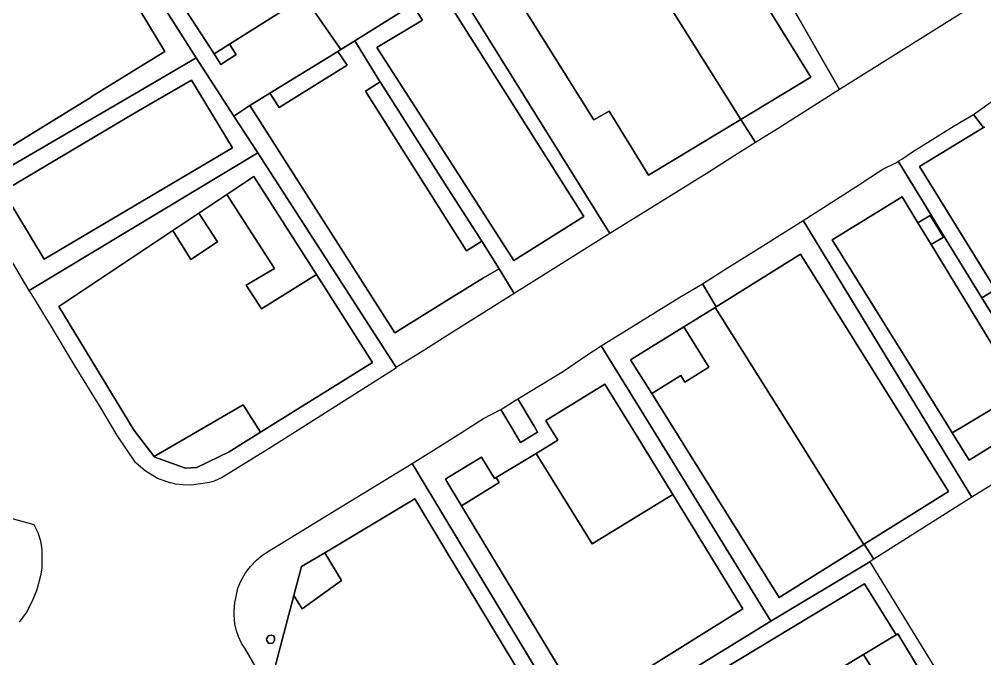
# Model space of a CAD drawing. Header units: millimetres. Extents: x 1888 to 2040, y 1705 to 1894.
# Drawn here: x 1930.9421 to 1931.1119, y 1832.4364 to 1832.5489 of the extents above; entities that cross this region are included whole.
import ezdxf

# ---------------------------------------------------------------- set-up
doc = ezdxf.new("R2010")
doc.units = ezdxf.units.MM

msp = doc.modelspace()

# ---------------------------------------------------------------- linework, layer by layer
for p, q in [((1931.05768, 1832.57703), (1931.08136, 1832.53872)), ((1931.08136, 1832.53872), (1931.05768, 1832.57703)), ((1930.95012, 1832.57241), (1930.96773, 1832.54321)), ((1930.96773, 1832.54321), (1930.95012, 1832.57241)), ((1930.95808, 1832.57109), (1930.9764, 1832.54281)), ((1930.9764, 1832.54281), (1930.95808, 1832.57109)), ((1931.04519, 1832.56931), (1931.06907, 1832.53126)), ((1931.06907, 1832.53126), (1931.04519, 1832.56931)), ((1931.04519, 1832.56931), (1931.06907, 1832.53126)), ((1931.06907, 1832.53126), (1931.04519, 1832.56931)), ((1931.06814, 1832.56853), (1931.08641, 1832.53654)), ((1931.08641, 1832.53654), (1931.06814, 1832.56853)), ((1931.06814, 1832.56853), (1931.08641, 1832.53654)), ((1931.08641, 1832.53654), (1931.06814, 1832.56853)), ((1930.96221, 1832.55951), (1930.97326, 1832.54211)), ((1930.97326, 1832.54211), (1930.96221, 1832.55951)), ((1930.96221, 1832.55951), (1930.97326, 1832.54211)), ((1930.97326, 1832.54211), (1930.96221, 1832.55951)), ((1931.04321, 1832.53119), (1931.02671, 1832.55756)), ((1931.02671, 1832.55756), (1931.04321, 1832.53119)), ((1930.99867, 1832.54355), (1930.99236, 1832.55274)), ((1930.99236, 1832.55274), (1930.99867, 1832.54355)), ((1930.99867, 1832.54355), (1930.99236, 1832.55274)), ((1930.99236, 1832.55274), (1930.99867, 1832.54355)), ((1931.01998, 1832.55299), (1931.04601, 1832.5112)), ((1931.04601, 1832.5112), (1931.01998, 1832.55299)), ((1931.01998, 1832.55299), (1931.04601, 1832.5112)), ((1931.04601, 1832.5112), (1931.01998, 1832.55299)), ((1931.0113, 1832.55141), (1931.00115, 1832.54507)), ((1931.00115, 1832.54507), (1931.0113, 1832.55141)), ((1931.0113, 1832.55141), (1931.00115, 1832.54507)), ((1931.00115, 1832.54507), (1931.0113, 1832.55141)), ((1931.01306, 1832.54876), (1931.0113, 1832.55141)), ((1931.0113, 1832.55141), (1931.01306, 1832.54876)), ((1931.0178, 1832.55156), (1931.04144, 1832.51419)), ((1931.04144, 1832.51419), (1931.0178, 1832.55156)), ((1931.11187, 1832.55256), (1931.08641, 1832.53654)), ((1931.11187, 1832.55256), (1931.08641, 1832.53654)), ((1930.97911, 1832.54452), (1930.9889, 1832.55069)), ((1930.9889, 1832.55069), (1930.97911, 1832.54452)), ((1931.00505, 1832.54391), (1931.01306, 1832.54876)), ((1931.01306, 1832.54876), (1931.00505, 1832.54391)), ((1930.9764, 1832.54281), (1930.97911, 1832.54452)), ((1930.97911, 1832.54452), (1930.9764, 1832.54281)), ((1930.97911, 1832.54452), (1930.98031, 1832.54267)), ((1930.98031, 1832.54267), (1930.97911, 1832.54452)), ((1931.00115, 1832.54507), (1930.99867, 1832.54355)), ((1930.99867, 1832.54355), (1931.00115, 1832.54507)), ((1931.00115, 1832.54507), (1930.99867, 1832.54355)), ((1930.99867, 1832.54355), (1931.00115, 1832.54507)), ((1931.00115, 1832.54507), (1931.00558, 1832.53793)), ((1931.00558, 1832.53793), (1931.00115, 1832.54507)), ((1931.00115, 1832.54507), (1931.00558, 1832.53793)), ((1931.00558, 1832.53793), (1931.00115, 1832.54507)), ((1930.96773, 1832.54321), (1930.9548, 1832.53522)), ((1930.9548, 1832.53522), (1930.96773, 1832.54321)), ((1930.9776, 1832.54096), (1930.9764, 1832.54281)), ((1930.9764, 1832.54281), (1930.9776, 1832.54096)), ((1930.98031, 1832.54267), (1930.9776, 1832.54096)), ((1930.9776, 1832.54096), (1930.98031, 1832.54267)), ((1930.99819, 1832.54325), (1930.98623, 1832.53592)), ((1930.98623, 1832.53592), (1930.99819, 1832.54325)), ((1930.99819, 1832.54325), (1930.98623, 1832.53592)), ((1930.98623, 1832.53592), (1930.99819, 1832.54325)), ((1930.99867, 1832.54355), (1930.99819, 1832.54325)), ((1930.99819, 1832.54325), (1930.99867, 1832.54355)), ((1930.99867, 1832.54355), (1930.99819, 1832.54325)), ((1930.99819, 1832.54325), (1930.99867, 1832.54355)), ((1930.99983, 1832.54081), (1930.99819, 1832.54325)), ((1930.99819, 1832.54325), (1930.99983, 1832.54081)), ((1931.01735, 1832.52479), (1931.00505, 1832.54391)), ((1931.00505, 1832.54391), (1931.01735, 1832.52479)), ((1930.97326, 1832.54211), (1930.96244, 1832.5358)), ((1930.96244, 1832.5358), (1930.97326, 1832.54211)), ((1930.97326, 1832.54211), (1930.96244, 1832.5358)), ((1930.96244, 1832.5358), (1930.97326, 1832.54211)), ((1930.97326, 1832.54211), (1930.97987, 1832.53187)), ((1930.97987, 1832.53187), (1930.97326, 1832.54211)), ((1930.97326, 1832.54211), (1930.97987, 1832.53187)), ((1930.97987, 1832.53187), (1930.97326, 1832.54211)), ((1930.98783, 1832.53337), (1930.99983, 1832.54081)), ((1930.99983, 1832.54081), (1930.98783, 1832.53337)), ((1930.9638, 1832.53322), (1930.97244, 1832.5382)), ((1930.97244, 1832.5382), (1930.9638, 1832.53322)), ((1930.97244, 1832.5382), (1930.97965, 1832.52625)), ((1930.97965, 1832.52625), (1930.97244, 1832.5382)), ((1931.00559, 1832.5379), (1931.00305, 1832.53625)), ((1931.00305, 1832.53625), (1931.00559, 1832.5379)), ((1931.00558, 1832.53793), (1931.00559, 1832.5379)), ((1931.00559, 1832.5379), (1931.00558, 1832.53793)), ((1931.00558, 1832.53793), (1931.00559, 1832.5379)), ((1931.00559, 1832.5379), (1931.00558, 1832.53793)), ((1931.00559, 1832.5379), (1931.01735, 1832.51944)), ((1931.01735, 1832.51944), (1931.00559, 1832.5379)), ((1931.00559, 1832.5379), (1931.01735, 1832.51944)), ((1931.01735, 1832.51944), (1931.00559, 1832.5379)), ((1931.08136, 1832.53872), (1931.06907, 1832.53126)), ((1931.06907, 1832.53126), (1931.08136, 1832.53872)), ((1930.96233, 1832.53571), (1930.93338, 1832.51884)), ((1930.93338, 1832.51884), (1930.96233, 1832.53571)), ((1930.96233, 1832.53571), (1930.93338, 1832.51884)), ((1930.93338, 1832.51884), (1930.96233, 1832.53571)), ((1930.96244, 1832.5358), (1930.96233, 1832.53571)), ((1930.96233, 1832.53571), (1930.96244, 1832.5358)), ((1930.96244, 1832.5358), (1930.96233, 1832.53571)), ((1930.96233, 1832.53571), (1930.96244, 1832.5358)), ((1930.98623, 1832.53592), (1930.98267, 1832.53373)), ((1930.98267, 1832.53373), (1930.98623, 1832.53592)), ((1930.98623, 1832.53592), (1930.98267, 1832.53373)), ((1930.98267, 1832.53373), (1930.98623, 1832.53592)), ((1930.98623, 1832.53592), (1930.98783, 1832.53337)), ((1930.98783, 1832.53337), (1930.98623, 1832.53592)), ((1931.00305, 1832.53625), (1931.01735, 1832.51362)), ((1931.01735, 1832.51362), (1931.00305, 1832.53625)), ((1931.08641, 1832.53654), (1931.07559, 1832.52966)), ((1931.08641, 1832.53654), (1931.07559, 1832.52966)), ((1930.95476, 1832.5352), (1930.93665, 1832.52403)), ((1930.93665, 1832.52403), (1930.95476, 1832.5352)), ((1930.9548, 1832.53522), (1930.95476, 1832.5352)), ((1930.95476, 1832.5352), (1930.9548, 1832.53522)), ((1931.10996, 1832.53216), (1931.11345, 1832.53466)), ((1931.10996, 1832.53216), (1931.11345, 1832.53466)), ((1930.96111, 1832.5316), (1930.9638, 1832.53322)), ((1930.9638, 1832.53322), (1930.96111, 1832.5316)), ((1930.98267, 1832.53373), (1930.97987, 1832.53187)), ((1930.97987, 1832.53187), (1930.98267, 1832.53373)), ((1930.98267, 1832.53373), (1930.97987, 1832.53187)), ((1930.97987, 1832.53187), (1930.98267, 1832.53373)), ((1931.00821, 1832.49375), (1930.98267, 1832.53373)), ((1930.98267, 1832.53373), (1931.00821, 1832.49375)), ((1931.0459, 1832.53275), (1931.04321, 1832.53119)), ((1931.04321, 1832.53119), (1931.0459, 1832.53275)), ((1931.05283, 1832.52144), (1931.0459, 1832.53275)), ((1931.0459, 1832.53275), (1931.05283, 1832.52144)), ((1930.93929, 1832.51863), (1930.96111, 1832.5316)), ((1930.96111, 1832.5316), (1930.93929, 1832.51863)), ((1930.97987, 1832.53187), (1930.98407, 1832.52537)), ((1930.98407, 1832.52537), (1930.97987, 1832.53187)), ((1930.97987, 1832.53187), (1930.98407, 1832.52537)), ((1930.98407, 1832.52537), (1930.97987, 1832.53187)), ((1931.06907, 1832.53126), (1931.05283, 1832.52144)), ((1931.05283, 1832.52144), (1931.06907, 1832.53126)), ((1931.06907, 1832.53126), (1931.07162, 1832.52719)), ((1931.07162, 1832.52719), (1931.06907, 1832.53126)), ((1931.06907, 1832.53126), (1931.07162, 1832.52719)), ((1931.07162, 1832.52719), (1931.06907, 1832.53126)), ((1931.10657, 1832.53013), (1931.10996, 1832.53216)), ((1931.10657, 1832.53013), (1931.10996, 1832.53216)), ((1931.10996, 1832.53216), (1931.11174, 1832.52986)), ((1931.11174, 1832.52986), (1931.10996, 1832.53216)), ((1931.10996, 1832.53216), (1931.11174, 1832.52986)), ((1931.11174, 1832.52986), (1931.10996, 1832.53216)), ((1931.07559, 1832.52966), (1931.07162, 1832.52719)), ((1931.07559, 1832.52966), (1931.07162, 1832.52719)), ((1931.10049, 1832.52297), (1931.11174, 1832.52986)), ((1931.11174, 1832.52986), (1931.10049, 1832.52297)), ((1931.1028, 1832.52779), (1931.10657, 1832.53013)), ((1931.1028, 1832.52779), (1931.10657, 1832.53013)), ((1931.11174, 1832.52986), (1931.11198, 1832.5299)), ((1931.11198, 1832.5299), (1931.11174, 1832.52986)), ((1931.11174, 1832.52986), (1931.11198, 1832.5299)), ((1931.11198, 1832.5299), (1931.11174, 1832.52986)), ((1931.09921, 1832.52559), (1931.1028, 1832.52779)), ((1931.09921, 1832.52559), (1931.1028, 1832.52779)), ((1930.97965, 1832.52625), (1930.94651, 1832.50667)), ((1930.94651, 1832.50667), (1930.97965, 1832.52625)), ((1931.07162, 1832.52719), (1931.06752, 1832.52463)), ((1931.07162, 1832.52719), (1931.06752, 1832.52463)), ((1931.09733, 1832.5243), (1931.09921, 1832.52559)), ((1931.09733, 1832.5243), (1931.09921, 1832.52559)), ((1930.94388, 1832.50118), (1930.98407, 1832.52537)), ((1930.98407, 1832.52537), (1930.94388, 1832.50118)), ((1930.94388, 1832.50118), (1930.98407, 1832.52537)), ((1930.98407, 1832.52537), (1930.94388, 1832.50118)), ((1930.98407, 1832.52537), (1931.00813, 1832.48812)), ((1931.00813, 1832.48812), (1930.98407, 1832.52537)), ((1930.98407, 1832.52537), (1931.00813, 1832.48812)), ((1931.00813, 1832.48812), (1930.98407, 1832.52537)), ((1931.02914, 1832.50647), (1931.01735, 1832.52479)), ((1931.01735, 1832.52479), (1931.02914, 1832.50647)), ((1931.06752, 1832.52463), (1931.06339, 1832.52201)), ((1931.06752, 1832.52463), (1931.06339, 1832.52201)), ((1931.09639, 1832.52372), (1931.09673, 1832.52393)), ((1931.09639, 1832.52372), (1931.09673, 1832.52393)), ((1931.09673, 1832.52393), (1931.09733, 1832.5243)), ((1931.09673, 1832.52393), (1931.09733, 1832.5243)), ((1931.09673, 1832.52393), (1931.10162, 1832.51592)), ((1931.10162, 1832.51592), (1931.09673, 1832.52393)), ((1931.09673, 1832.52393), (1931.10162, 1832.51592)), ((1931.10162, 1832.51592), (1931.09673, 1832.52393)), ((1931.09086, 1832.52046), (1931.094, 1832.5225)), ((1931.09086, 1832.52046), (1931.094, 1832.5225)), ((1931.094, 1832.5225), (1931.09639, 1832.52372)), ((1931.094, 1832.5225), (1931.09639, 1832.52372)), ((1931.1138, 1832.50133), (1931.10049, 1832.52297)), ((1931.10049, 1832.52297), (1931.1138, 1832.50133)), ((1930.97865, 1832.51808), (1930.9834, 1832.52125)), ((1930.9834, 1832.52125), (1930.97865, 1832.51808)), ((1930.9834, 1832.52125), (1930.9944, 1832.50399)), ((1930.9944, 1832.50399), (1930.9834, 1832.52125)), ((1931.06339, 1832.52201), (1931.04601, 1832.5112)), ((1931.06339, 1832.52201), (1931.04601, 1832.5112)), ((1931.09071, 1832.52033), (1931.09086, 1832.52046)), ((1931.09071, 1832.52033), (1931.09086, 1832.52046)), ((1930.94388, 1832.50118), (1930.93338, 1832.51884)), ((1930.94388, 1832.50118), (1930.93338, 1832.51884)), ((1931.01735, 1832.51944), (1931.02347, 1832.50984)), ((1931.02347, 1832.50984), (1931.01735, 1832.51944)), ((1931.01735, 1832.51944), (1931.02347, 1832.50984)), ((1931.02347, 1832.50984), (1931.01735, 1832.51944)), ((1931.07998, 1832.51347), (1931.09071, 1832.52033)), ((1931.07998, 1832.51347), (1931.09071, 1832.52033)), ((1930.94651, 1832.50667), (1930.93929, 1832.51863)), ((1930.93929, 1832.51863), (1930.94651, 1832.50667)), ((1930.97865, 1832.51808), (1930.9737, 1832.51478)), ((1930.9737, 1832.51478), (1930.97865, 1832.51808)), ((1930.98703, 1832.50504), (1930.97865, 1832.51808)), ((1930.97865, 1832.51808), (1930.98703, 1832.50504)), ((1931.08508, 1832.51012), (1931.0974, 1832.51766)), ((1931.0974, 1832.51766), (1931.08508, 1832.51012)), ((1931.0974, 1832.51766), (1931.10017, 1832.51309)), ((1931.10017, 1832.51309), (1931.0974, 1832.51766)), ((1931.10162, 1832.51592), (1931.10471, 1832.51086)), ((1931.10471, 1832.51086), (1931.10162, 1832.51592)), ((1931.10162, 1832.51592), (1931.10471, 1832.51086)), ((1931.10471, 1832.51086), (1931.10162, 1832.51592)), ((1930.9737, 1832.51478), (1930.96917, 1832.51176)), ((1930.96917, 1832.51176), (1930.9737, 1832.51478)), ((1930.97701, 1832.50974), (1930.9737, 1832.51478)), ((1930.9737, 1832.51478), (1930.97701, 1832.50974)), ((1931.04144, 1832.51419), (1931.02914, 1832.50647)), ((1931.02914, 1832.50647), (1931.04144, 1832.51419)), ((1931.10232, 1832.51438), (1931.10017, 1832.51309)), ((1931.10017, 1832.51309), (1931.10232, 1832.51438)), ((1931.10467, 1832.51055), (1931.10232, 1832.51438)), ((1931.10232, 1832.51438), (1931.10467, 1832.51055)), ((1931.01735, 1832.51362), (1931.02081, 1832.50814)), ((1931.02081, 1832.50814), (1931.01735, 1832.51362)), ((1931.0718, 1832.50836), (1931.07998, 1832.51347)), ((1931.0718, 1832.50836), (1931.07998, 1832.51347)), ((1931.07998, 1832.51347), (1931.10204, 1832.47731)), ((1931.10204, 1832.47731), (1931.07998, 1832.51347)), ((1931.07998, 1832.51347), (1931.10204, 1832.47731)), ((1931.10204, 1832.47731), (1931.07998, 1832.51347)), ((1931.10017, 1832.51309), (1931.1025, 1832.50925)), ((1931.1025, 1832.50925), (1931.10017, 1832.51309)), ((1930.96917, 1832.51176), (1930.94911, 1832.49839)), ((1930.94911, 1832.49839), (1930.96917, 1832.51176)), ((1930.96917, 1832.51176), (1930.97232, 1832.50665)), ((1930.97232, 1832.50665), (1930.96917, 1832.51176)), ((1931.04601, 1832.5112), (1931.0292, 1832.50063)), ((1931.04601, 1832.5112), (1931.0292, 1832.50063)), ((1931.1025, 1832.50925), (1931.10467, 1832.51055)), ((1931.10467, 1832.51055), (1931.1025, 1832.50925)), ((1931.10471, 1832.51086), (1931.11142, 1832.4999)), ((1931.11142, 1832.4999), (1931.10471, 1832.51086)), ((1931.10471, 1832.51086), (1931.11142, 1832.4999)), ((1931.11142, 1832.4999), (1931.10471, 1832.51086)), ((1930.97232, 1832.50665), (1930.97701, 1832.50974)), ((1930.97701, 1832.50974), (1930.97232, 1832.50665)), ((1931.02081, 1832.50814), (1931.02347, 1832.50984)), ((1931.02347, 1832.50984), (1931.02081, 1832.50814)), ((1931.02347, 1832.50984), (1931.02656, 1832.505)), ((1931.02656, 1832.505), (1931.02347, 1832.50984)), ((1931.02347, 1832.50984), (1931.02656, 1832.505)), ((1931.02656, 1832.505), (1931.02347, 1832.50984)), ((1931.10548, 1832.47731), (1931.08508, 1832.51012)), ((1931.08508, 1832.51012), (1931.10548, 1832.47731)), ((1931.1025, 1832.50925), (1931.11823, 1832.48336)), ((1931.11823, 1832.48336), (1931.1025, 1832.50925)), ((1931.06472, 1832.49832), (1931.07955, 1832.50756)), ((1931.07955, 1832.50756), (1931.06472, 1832.49832)), ((1931.06672, 1832.50515), (1931.0718, 1832.50836)), ((1931.06672, 1832.50515), (1931.0718, 1832.50836)), ((1931.07955, 1832.50756), (1931.0984, 1832.47731)), ((1931.0984, 1832.47731), (1931.07955, 1832.50756)), ((1931.0623, 1832.50238), (1931.06672, 1832.50515)), ((1931.0623, 1832.50238), (1931.06672, 1832.50515)), ((1930.98203, 1832.50211), (1930.98703, 1832.50504)), ((1930.98703, 1832.50504), (1930.98203, 1832.50211)), ((1930.9944, 1832.50399), (1930.98476, 1832.49795)), ((1930.98476, 1832.49795), (1930.9944, 1832.50399)), ((1931.00425, 1832.48853), (1930.9944, 1832.50399)), ((1930.9944, 1832.50399), (1931.00425, 1832.48853)), ((1931.02656, 1832.505), (1931.0238, 1832.50341)), ((1931.0238, 1832.50341), (1931.02656, 1832.505)), ((1931.02656, 1832.505), (1931.0292, 1832.50063)), ((1931.0292, 1832.50063), (1931.02656, 1832.505)), ((1931.02656, 1832.505), (1931.0292, 1832.50063)), ((1931.0292, 1832.50063), (1931.02656, 1832.505)), ((1930.98476, 1832.49795), (1930.98203, 1832.50211)), ((1930.98203, 1832.50211), (1930.98476, 1832.49795)), ((1931.0238, 1832.50341), (1931.01735, 1832.49941)), ((1931.01735, 1832.49941), (1931.0238, 1832.50341)), ((1931.05831, 1832.49999), (1931.0623, 1832.50238)), ((1931.05831, 1832.49999), (1931.0623, 1832.50238)), ((1931.0623, 1832.50238), (1931.06472, 1832.49832)), ((1931.06472, 1832.49832), (1931.0623, 1832.50238)), ((1931.0623, 1832.50238), (1931.06472, 1832.49832)), ((1931.06472, 1832.49832), (1931.0623, 1832.50238)), ((1930.94436, 1832.50047), (1930.94388, 1832.50118)), ((1930.94436, 1832.50047), (1930.94388, 1832.50118)), ((1930.94756, 1832.49519), (1930.94436, 1832.50047)), ((1930.94756, 1832.49519), (1930.94436, 1832.50047)), ((1931.0292, 1832.50063), (1931.01735, 1832.49318)), ((1931.0292, 1832.50063), (1931.01735, 1832.49318)), ((1931.1138, 1832.50133), (1931.11142, 1832.4999)), ((1931.11142, 1832.4999), (1931.1138, 1832.50133)), ((1931.1138, 1832.50133), (1931.11142, 1832.4999)), ((1931.11142, 1832.4999), (1931.1138, 1832.50133)), ((1930.94911, 1832.49839), (1930.96232, 1832.47654)), ((1930.96232, 1832.47654), (1930.94911, 1832.49839)), ((1931.01735, 1832.49941), (1931.00821, 1832.49375)), ((1931.00821, 1832.49375), (1931.01735, 1832.49941)), ((1931.04449, 1832.49147), (1931.05831, 1832.49999)), ((1931.04449, 1832.49147), (1931.05831, 1832.49999)), ((1931.11142, 1832.4999), (1931.12531, 1832.47731)), ((1931.12531, 1832.47731), (1931.11142, 1832.4999)), ((1931.11142, 1832.4999), (1931.12531, 1832.47731)), ((1931.12531, 1832.47731), (1931.11142, 1832.4999)), ((1931.06454, 1832.49821), (1931.05899, 1832.49477)), ((1931.05899, 1832.49477), (1931.06454, 1832.49821)), ((1931.06472, 1832.49832), (1931.06454, 1832.49821)), ((1931.06454, 1832.49821), (1931.06472, 1832.49832)), ((1931.06472, 1832.49832), (1931.06454, 1832.49821)), ((1931.06454, 1832.49821), (1931.06472, 1832.49832)), ((1931.06454, 1832.49821), (1931.07763, 1832.47731)), ((1931.07763, 1832.47731), (1931.06454, 1832.49821)), ((1931.06454, 1832.49821), (1931.07763, 1832.47731)), ((1931.07763, 1832.47731), (1931.06454, 1832.49821)), ((1930.95188, 1832.48803), (1930.94756, 1832.49519)), ((1930.95188, 1832.48803), (1930.94756, 1832.49519)), ((1931.05899, 1832.49477), (1931.04965, 1832.48897)), ((1931.04965, 1832.48897), (1931.05899, 1832.49477)), ((1931.05899, 1832.49477), (1931.06342, 1832.4877)), ((1931.06342, 1832.4877), (1931.05899, 1832.49477)), ((1931.01735, 1832.49318), (1931.01348, 1832.49075)), ((1931.01735, 1832.49318), (1931.01348, 1832.49075)), ((1931.01348, 1832.49075), (1931.00844, 1832.48765)), ((1931.01348, 1832.49075), (1931.00844, 1832.48765)), ((1931.04179, 1832.48968), (1931.04449, 1832.49147)), ((1931.04179, 1832.48968), (1931.04449, 1832.49147)), ((1931.04449, 1832.49147), (1931.05321, 1832.47731)), ((1931.05321, 1832.47731), (1931.04449, 1832.49147)), ((1931.04449, 1832.49147), (1931.05321, 1832.47731)), ((1931.05321, 1832.47731), (1931.04449, 1832.49147)), ((1930.98455, 1832.47623), (1931.00425, 1832.48853)), ((1931.00425, 1832.48853), (1930.98455, 1832.47623)), ((1931.03786, 1832.48697), (1931.04179, 1832.48968)), ((1931.03786, 1832.48697), (1931.04179, 1832.48968)), ((1931.04965, 1832.48897), (1931.05336, 1832.48304)), ((1931.05336, 1832.48304), (1931.04965, 1832.48897)), ((1930.95646, 1832.48055), (1930.95188, 1832.48803)), ((1930.95646, 1832.48055), (1930.95188, 1832.48803)), ((1931.00847, 1832.48757), (1931.00065, 1832.48259)), ((1931.00847, 1832.48757), (1931.00065, 1832.48259)), ((1931.00813, 1832.48812), (1931.00844, 1832.48765)), ((1931.00844, 1832.48765), (1931.00813, 1832.48812)), ((1931.00813, 1832.48812), (1931.00844, 1832.48765)), ((1931.00844, 1832.48765), (1931.00813, 1832.48812)), ((1931.00844, 1832.48765), (1931.00847, 1832.48757)), ((1931.00844, 1832.48765), (1931.00847, 1832.48757)), ((1931.02984, 1832.4821), (1931.03786, 1832.48697)), ((1931.02984, 1832.4821), (1931.03786, 1832.48697)), ((1931.06342, 1832.4877), (1931.05917, 1832.48506)), ((1931.05917, 1832.48506), (1931.06342, 1832.4877)), ((1931.05846, 1832.4862), (1931.05336, 1832.48304)), ((1931.05336, 1832.48304), (1931.05846, 1832.4862)), ((1931.05917, 1832.48506), (1931.05846, 1832.4862)), ((1931.05846, 1832.4862), (1931.05917, 1832.48506)), ((1931.03472, 1832.47829), (1931.04511, 1832.48469)), ((1931.04511, 1832.48469), (1931.03472, 1832.47829)), ((1931.04511, 1832.48469), (1931.04967, 1832.47731)), ((1931.04967, 1832.47731), (1931.04511, 1832.48469)), ((1931.11823, 1832.48336), (1931.10819, 1832.47731)), ((1931.10819, 1832.47731), (1931.11823, 1832.48336)), ((1931.00065, 1832.48259), (1930.98946, 1832.47551)), ((1931.00065, 1832.48259), (1930.98946, 1832.47551)), ((1931.02683, 1832.48027), (1931.02984, 1832.4821)), ((1931.02683, 1832.48027), (1931.02984, 1832.4821)), ((1931.03268, 1832.47731), (1931.02984, 1832.4821)), ((1931.02984, 1832.4821), (1931.03268, 1832.47731)), ((1931.03268, 1832.47731), (1931.02984, 1832.4821)), ((1931.02984, 1832.4821), (1931.03268, 1832.47731)), ((1931.05336, 1832.48304), (1931.0758, 1832.44719)), ((1931.0758, 1832.44719), (1931.05336, 1832.48304)), ((1930.95931, 1832.4758), (1930.95646, 1832.48055)), ((1930.95931, 1832.4758), (1930.95646, 1832.48055)), ((1930.98152, 1832.48106), (1930.96585, 1832.472)), ((1930.96585, 1832.472), (1930.98152, 1832.48106)), ((1930.98455, 1832.47623), (1930.98152, 1832.48106)), ((1930.98152, 1832.48106), (1930.98455, 1832.47623)), ((1931.02378, 1832.47864), (1931.02683, 1832.48027)), ((1931.02378, 1832.47864), (1931.02683, 1832.48027)), ((1931.02683, 1832.48027), (1931.02858, 1832.47731)), ((1931.02858, 1832.47731), (1931.02683, 1832.48027)), ((1931.02683, 1832.48027), (1931.02858, 1832.47731)), ((1931.02858, 1832.47731), (1931.02683, 1832.48027)), ((1931.02168, 1832.47731), (1931.02378, 1832.47864)), ((1931.02168, 1832.47731), (1931.02378, 1832.47864)), ((1931.03532, 1832.47731), (1931.03472, 1832.47829)), ((1931.03472, 1832.47829), (1931.03532, 1832.47731)), ((1930.96232, 1832.47654), (1930.96585, 1832.472)), ((1930.96585, 1832.472), (1930.96232, 1832.47654)), ((1931.01735, 1832.47458), (1931.02168, 1832.47731)), ((1931.01735, 1832.47458), (1931.02168, 1832.47731)), ((1931.02858, 1832.47731), (1931.03028, 1832.47445)), ((1931.03028, 1832.47445), (1931.02858, 1832.47731)), ((1931.02858, 1832.47731), (1931.03028, 1832.47445)), ((1931.03028, 1832.47445), (1931.02858, 1832.47731)), ((1931.03331, 1832.47624), (1931.03268, 1832.47731)), ((1931.03268, 1832.47731), (1931.03331, 1832.47624)), ((1931.03331, 1832.47624), (1931.03268, 1832.47731)), ((1931.03268, 1832.47731), (1931.03331, 1832.47624)), ((1931.03684, 1832.47483), (1931.03532, 1832.47731)), ((1931.03532, 1832.47731), (1931.03684, 1832.47483)), ((1931.04967, 1832.47731), (1931.05708, 1832.46531)), ((1931.05708, 1832.46531), (1931.04967, 1832.47731)), ((1931.05321, 1832.47731), (1931.07433, 1832.44302)), ((1931.07433, 1832.44302), (1931.05321, 1832.47731)), ((1931.05321, 1832.47731), (1931.07433, 1832.44302)), ((1931.07433, 1832.44302), (1931.05321, 1832.47731)), ((1931.07763, 1832.47731), (1931.09065, 1832.45651)), ((1931.09065, 1832.45651), (1931.07763, 1832.47731)), ((1931.07763, 1832.47731), (1931.09065, 1832.45651)), ((1931.09065, 1832.45651), (1931.07763, 1832.47731)), ((1931.0984, 1832.47731), (1931.10555, 1832.46584)), ((1931.10555, 1832.46584), (1931.0984, 1832.47731)), ((1931.10204, 1832.47731), (1931.10964, 1832.46485)), ((1931.10964, 1832.46485), (1931.10204, 1832.47731)), ((1931.10204, 1832.47731), (1931.10964, 1832.46485)), ((1931.10964, 1832.46485), (1931.10204, 1832.47731)), ((1931.10622, 1832.47612), (1931.10548, 1832.47731)), ((1931.10548, 1832.47731), (1931.10622, 1832.47612)), ((1931.10819, 1832.47731), (1931.10622, 1832.47612)), ((1931.10622, 1832.47612), (1931.10819, 1832.47731)), ((1931.11879, 1832.47731), (1931.10918, 1832.47132)), ((1931.10918, 1832.47132), (1931.11879, 1832.47731)), ((1930.96261, 1832.4709), (1930.95931, 1832.4758)), ((1930.96261, 1832.4709), (1930.95931, 1832.4758)), ((1930.97908, 1832.47282), (1930.98455, 1832.47623)), ((1930.98455, 1832.47623), (1930.97908, 1832.47282)), ((1930.98946, 1832.47551), (1930.98608, 1832.4734)), ((1930.98946, 1832.47551), (1930.98608, 1832.4734)), ((1931.03028, 1832.47445), (1931.03331, 1832.47624)), ((1931.03331, 1832.47624), (1931.03028, 1832.47445)), ((1931.03028, 1832.47445), (1931.03331, 1832.47624)), ((1931.03331, 1832.47624), (1931.03028, 1832.47445)), ((1931.03304, 1832.47253), (1931.03684, 1832.47483)), ((1931.03684, 1832.47483), (1931.03304, 1832.47253)), ((1931.10918, 1832.47132), (1931.10622, 1832.47612)), ((1931.10622, 1832.47612), (1931.10918, 1832.47132)), ((1930.98608, 1832.4734), (1930.97782, 1832.46831)), ((1930.98608, 1832.4734), (1930.97782, 1832.46831)), ((1931.01125, 1832.47072), (1931.01735, 1832.47458)), ((1931.01125, 1832.47072), (1931.01735, 1832.47458)), ((1930.96585, 1832.472), (1930.96596, 1832.47186)), ((1930.96596, 1832.47186), (1930.96585, 1832.472)), ((1930.96596, 1832.47186), (1930.97135, 1832.4699)), ((1930.97135, 1832.4699), (1930.96596, 1832.47186)), ((1930.97337, 1832.47004), (1930.97908, 1832.47282)), ((1930.97908, 1832.47282), (1930.97337, 1832.47004)), ((1931.01735, 1832.46815), (1931.02344, 1832.47187)), ((1931.02344, 1832.47187), (1931.01735, 1832.46815)), ((1931.02344, 1832.47187), (1931.02573, 1832.4681)), ((1931.02573, 1832.4681), (1931.02344, 1832.47187)), ((1931.02602, 1832.46828), (1931.03304, 1832.47253)), ((1931.03304, 1832.47253), (1931.02602, 1832.46828)), ((1931.03304, 1832.47253), (1931.04292, 1832.45664)), ((1931.04292, 1832.45664), (1931.03304, 1832.47253)), ((1930.9627, 1832.4708), (1930.96261, 1832.4709)), ((1930.9627, 1832.4708), (1930.96261, 1832.4709)), ((1930.96428, 1832.46943), (1930.9627, 1832.4708)), ((1930.96428, 1832.46943), (1930.9627, 1832.4708)), ((1930.97135, 1832.4699), (1930.97337, 1832.47004)), ((1930.97337, 1832.47004), (1930.97135, 1832.4699)), ((1930.99999, 1832.4639), (1931.01125, 1832.47072)), ((1930.99999, 1832.4639), (1931.01125, 1832.47072)), ((1931.01735, 1832.46061), (1931.01125, 1832.47072)), ((1931.01125, 1832.47072), (1931.01735, 1832.46061)), ((1931.01735, 1832.46061), (1931.01125, 1832.47072)), ((1931.01125, 1832.47072), (1931.01735, 1832.46061)), ((1930.96647, 1832.46813), (1930.96428, 1832.46943)), ((1930.96647, 1832.46813), (1930.96428, 1832.46943)), ((1930.96853, 1832.46739), (1930.96647, 1832.46813)), ((1930.96853, 1832.46739), (1930.96647, 1832.46813)), ((1930.97782, 1832.46831), (1930.97642, 1832.46763)), ((1930.97782, 1832.46831), (1930.97642, 1832.46763)), ((1931.01709, 1832.46799), (1931.01735, 1832.46815)), ((1931.01735, 1832.46815), (1931.01709, 1832.46799)), ((1931.01735, 1832.46756), (1931.01709, 1832.46799)), ((1931.01709, 1832.46799), (1931.01735, 1832.46756)), ((1931.02573, 1832.4681), (1931.02602, 1832.46828)), ((1931.02602, 1832.46828), (1931.02573, 1832.4681)), ((1931.02656, 1832.46741), (1931.02602, 1832.46828)), ((1931.02602, 1832.46828), (1931.02656, 1832.46741)), ((1930.96859, 1832.46736), (1930.96853, 1832.46739)), ((1930.96859, 1832.46736), (1930.96853, 1832.46739)), ((1930.96874, 1832.46733), (1930.96859, 1832.46736)), ((1930.96874, 1832.46733), (1930.96859, 1832.46736)), ((1930.96928, 1832.46721), (1930.96874, 1832.46733)), ((1930.96928, 1832.46721), (1930.96874, 1832.46733)), ((1930.96954, 1832.46714), (1930.96928, 1832.46721)), ((1930.96954, 1832.46714), (1930.96928, 1832.46721)), ((1930.97093, 1832.46698), (1930.96954, 1832.46714)), ((1930.97093, 1832.46698), (1930.96954, 1832.46714)), ((1930.97246, 1832.46696), (1930.97093, 1832.46698)), ((1930.97246, 1832.46696), (1930.97093, 1832.46698)), ((1930.9756, 1832.46742), (1930.97246, 1832.46696)), ((1930.9756, 1832.46742), (1930.97246, 1832.46696)), ((1930.97642, 1832.46763), (1930.9756, 1832.46742)), ((1930.97642, 1832.46763), (1930.9756, 1832.46742)), ((1931.01991, 1832.46331), (1931.01735, 1832.46756)), ((1931.01735, 1832.46756), (1931.01991, 1832.46331)), ((1931.01991, 1832.46331), (1931.02656, 1832.46741)), ((1931.02656, 1832.46741), (1931.01991, 1832.46331)), ((1931.11443, 1832.46775), (1931.10964, 1832.46485)), ((1931.11443, 1832.46775), (1931.10964, 1832.46485)), ((1930.99588, 1832.45506), (1931.01168, 1832.46456)), ((1931.01168, 1832.46456), (1930.99588, 1832.45506)), ((1931.01168, 1832.46456), (1931.01735, 1832.45516)), ((1931.01735, 1832.45516), (1931.01168, 1832.46456)), ((1931.04292, 1832.45664), (1931.05709, 1832.46527)), ((1931.05709, 1832.46527), (1931.04292, 1832.45664)), ((1931.05708, 1832.46531), (1931.05709, 1832.46527)), ((1931.05709, 1832.46527), (1931.05708, 1832.46531)), ((1931.05709, 1832.46527), (1931.0694, 1832.44519)), ((1931.0694, 1832.44519), (1931.05709, 1832.46527)), ((1931.10555, 1832.46584), (1931.09072, 1832.45655)), ((1931.09072, 1832.45655), (1931.10555, 1832.46584)), ((1931.10964, 1832.46485), (1931.09245, 1832.45394)), ((1931.10964, 1832.46485), (1931.09245, 1832.45394)), ((1930.98578, 1832.45519), (1930.99999, 1832.4639)), ((1930.98578, 1832.45519), (1930.99999, 1832.4639)), ((1931.0414, 1832.42775), (1931.01991, 1832.46331)), ((1931.01991, 1832.46331), (1931.0414, 1832.42775)), ((1930.9392, 1832.46155), (1930.9447, 1832.46002)), ((1930.9392, 1832.46155), (1930.9447, 1832.46002)), ((1930.9447, 1832.46002), (1930.94538, 1832.45863)), ((1930.9447, 1832.46002), (1930.94538, 1832.45863)), ((1931.04069, 1832.42193), (1931.01735, 1832.46061)), ((1931.01735, 1832.46061), (1931.04069, 1832.42193)), ((1931.04069, 1832.42193), (1931.01735, 1832.46061)), ((1931.01735, 1832.46061), (1931.04069, 1832.42193)), ((1930.94538, 1832.45863), (1930.94585, 1832.45715)), ((1930.94538, 1832.45863), (1930.94585, 1832.45715)), ((1930.94585, 1832.45715), (1930.9461, 1832.45562)), ((1930.94585, 1832.45715), (1930.9461, 1832.45562)), ((1931.0758, 1832.44719), (1931.09065, 1832.45651)), ((1931.09065, 1832.45651), (1931.0758, 1832.44719)), ((1931.09065, 1832.45651), (1931.09072, 1832.45655)), ((1931.09072, 1832.45655), (1931.09065, 1832.45651)), ((1931.09065, 1832.45651), (1931.09072, 1832.45655)), ((1931.09072, 1832.45655), (1931.09065, 1832.45651)), ((1931.09072, 1832.45655), (1931.09245, 1832.45394)), ((1931.09245, 1832.45394), (1931.09072, 1832.45655)), ((1931.09072, 1832.45655), (1931.09245, 1832.45394)), ((1931.09245, 1832.45394), (1931.09072, 1832.45655)), ((1930.9461, 1832.45562), (1930.94613, 1832.45407)), ((1930.9461, 1832.45562), (1930.94613, 1832.45407)), ((1930.98388, 1832.45374), (1930.98472, 1832.45451)), ((1930.98388, 1832.45374), (1930.98472, 1832.45451)), ((1930.98472, 1832.45451), (1930.98578, 1832.45519)), ((1930.98472, 1832.45451), (1930.98578, 1832.45519)), ((1930.99588, 1832.45506), (1930.99179, 1832.4526)), ((1930.99179, 1832.4526), (1930.99588, 1832.45506)), ((1930.99884, 1832.45016), (1930.99588, 1832.45506)), ((1930.99588, 1832.45506), (1930.99884, 1832.45016)), ((1931.01735, 1832.45516), (1931.03652, 1832.42337)), ((1931.03652, 1832.42337), (1931.01735, 1832.45516)), ((1930.94613, 1832.45407), (1930.94613, 1832.45236)), ((1930.94613, 1832.45407), (1930.94613, 1832.45236)), ((1930.98192, 1832.4515), (1930.98281, 1832.45262)), ((1930.98192, 1832.4515), (1930.98281, 1832.45262)), ((1930.98281, 1832.45262), (1930.98388, 1832.45374)), ((1930.98281, 1832.45262), (1930.98388, 1832.45374)), ((1930.99179, 1832.4526), (1930.99045, 1832.44754)), ((1930.99045, 1832.44754), (1930.99179, 1832.4526)), ((1931.09174, 1832.45347), (1931.07433, 1832.44302)), ((1931.07433, 1832.44302), (1931.09174, 1832.45347)), ((1931.09174, 1832.45347), (1931.07433, 1832.44302)), ((1931.07433, 1832.44302), (1931.09174, 1832.45347)), ((1931.09245, 1832.45394), (1931.09174, 1832.45347)), ((1931.09245, 1832.45394), (1931.09174, 1832.45347)), ((1931.09174, 1832.45347), (1931.11421, 1832.41686)), ((1931.09174, 1832.45347), (1931.11421, 1832.41686)), ((1930.94586, 1832.45097), (1930.94521, 1832.44854)), ((1930.94586, 1832.45097), (1930.94521, 1832.44854)), ((1930.94613, 1832.45236), (1930.94586, 1832.45097)), ((1930.94613, 1832.45236), (1930.94586, 1832.45097)), ((1930.98112, 1832.45003), (1930.98192, 1832.4515)), ((1930.98112, 1832.45003), (1930.98192, 1832.4515)), ((1930.9806, 1832.4488), (1930.98112, 1832.45003)), ((1930.9806, 1832.4488), (1930.98112, 1832.45003)), ((1930.99189, 1832.4452), (1930.99884, 1832.45016)), ((1930.99884, 1832.45016), (1930.99189, 1832.4452)), ((1931.06168, 1832.43203), (1931.09077, 1832.44959)), ((1931.09077, 1832.44959), (1931.06168, 1832.43203)), ((1931.09077, 1832.44959), (1931.09635, 1832.44062)), ((1931.09635, 1832.44062), (1931.09077, 1832.44959)), ((1930.94521, 1832.44854), (1930.94443, 1832.44651)), ((1930.94521, 1832.44854), (1930.94443, 1832.44651)), ((1930.98028, 1832.44737), (1930.9806, 1832.4488)), ((1930.98028, 1832.44737), (1930.9806, 1832.4488)), ((1930.98722, 1832.4353), (1930.99045, 1832.44754)), ((1930.99045, 1832.44754), (1930.98722, 1832.4353)), ((1930.99045, 1832.44754), (1930.99189, 1832.4452)), ((1930.99189, 1832.4452), (1930.99045, 1832.44754)), ((1930.94443, 1832.44651), (1930.9434, 1832.44459)), ((1930.94443, 1832.44651), (1930.9434, 1832.44459)), ((1930.97992, 1832.44484), (1930.98008, 1832.44629)), ((1930.97992, 1832.44484), (1930.98008, 1832.44629)), ((1930.98008, 1832.44629), (1930.98028, 1832.44737)), ((1930.98008, 1832.44629), (1930.98028, 1832.44737)), ((1930.9434, 1832.44459), (1930.94213, 1832.44282)), ((1930.9434, 1832.44459), (1930.94213, 1832.44282)), ((1930.97991, 1832.44411), (1930.97992, 1832.44484)), ((1930.97991, 1832.44411), (1930.97992, 1832.44484)), ((1930.98007, 1832.44252), (1930.97991, 1832.44411)), ((1930.98007, 1832.44252), (1930.97991, 1832.44411)), ((1931.0694, 1832.44519), (1931.0414, 1832.42775)), ((1931.0414, 1832.42775), (1931.0694, 1832.44519)), ((1930.98037, 1832.44129), (1930.98007, 1832.44252)), ((1930.98037, 1832.44129), (1930.98007, 1832.44252)), ((1931.07433, 1832.44302), (1931.0577, 1832.4328)), ((1931.0577, 1832.4328), (1931.07433, 1832.44302)), ((1931.07433, 1832.44302), (1931.0577, 1832.4328)), ((1931.0577, 1832.4328), (1931.07433, 1832.44302)), ((1930.98068, 1832.44033), (1930.98037, 1832.44129)), ((1930.98068, 1832.44033), (1930.98037, 1832.44129)), ((1931.09665, 1832.4408), (1931.09635, 1832.44062)), ((1931.09635, 1832.44062), (1931.09665, 1832.4408)), ((1931.10845, 1832.42122), (1931.09665, 1832.4408)), ((1931.09665, 1832.4408), (1931.10845, 1832.42122)), ((1930.98122, 1832.43916), (1930.98068, 1832.44033)), ((1930.98122, 1832.43916), (1930.98068, 1832.44033)), ((1930.98181, 1832.43828), (1930.98122, 1832.43916)), ((1930.98181, 1832.43828), (1930.98122, 1832.43916)), ((1930.98561, 1832.43991), (1930.98591, 1832.44038)), ((1930.98591, 1832.44038), (1930.98561, 1832.43991)), ((1930.98569, 1832.43954), (1930.98561, 1832.43991)), ((1930.98561, 1832.43991), (1930.98569, 1832.43954)), ((1930.98571, 1832.43947), (1930.98569, 1832.43954)), ((1930.98569, 1832.43954), (1930.98571, 1832.43947)), ((1930.98599, 1832.43916), (1930.98571, 1832.43947)), ((1930.98571, 1832.43947), (1930.98599, 1832.43916)), ((1930.98591, 1832.44038), (1930.98593, 1832.44041)), ((1930.98593, 1832.44041), (1930.98591, 1832.44038)), ((1930.98593, 1832.44041), (1930.98643, 1832.44056)), ((1930.98643, 1832.44056), (1930.98593, 1832.44041)), ((1930.98599, 1832.43915), (1930.98599, 1832.43916)), ((1930.98599, 1832.43916), (1930.98599, 1832.43915)), ((1930.9864, 1832.43909), (1930.98599, 1832.43915)), ((1930.98599, 1832.43915), (1930.9864, 1832.43909)), ((1930.98667, 1832.43915), (1930.9864, 1832.43909)), ((1930.9864, 1832.43909), (1930.98667, 1832.43915)), ((1930.98643, 1832.44056), (1930.98683, 1832.44044)), ((1930.98683, 1832.44044), (1930.98643, 1832.44056)), ((1930.9868, 1832.43919), (1930.98667, 1832.43915)), ((1930.98667, 1832.43915), (1930.9868, 1832.43919)), ((1930.98692, 1832.43942), (1930.9868, 1832.43919)), ((1930.9868, 1832.43919), (1930.98692, 1832.43942)), ((1930.98683, 1832.44044), (1930.98695, 1832.44024)), ((1930.98695, 1832.44024), (1930.98683, 1832.44044)), ((1930.98704, 1832.43964), (1930.98692, 1832.43942)), ((1930.98692, 1832.43942), (1930.98704, 1832.43964)), ((1930.98695, 1832.44024), (1930.98705, 1832.44009)), ((1930.98705, 1832.44009), (1930.98695, 1832.44024)), ((1930.98705, 1832.43966), (1930.98704, 1832.43964)), ((1930.98704, 1832.43964), (1930.98705, 1832.43966)), ((1930.98705, 1832.44009), (1930.98705, 1832.43966)), ((1930.98705, 1832.43966), (1930.98705, 1832.44009)), ((1931.09635, 1832.44062), (1931.09061, 1832.43715)), ((1931.09061, 1832.43715), (1931.09635, 1832.44062)), ((1930.99667, 1832.41295), (1930.98181, 1832.43828)), ((1930.99667, 1832.41295), (1930.98181, 1832.43828)), ((1931.09061, 1832.43715), (1931.06708, 1832.42303)), ((1931.06708, 1832.42303), (1931.09061, 1832.43715)), ((1931.09061, 1832.43715), (1931.10253, 1832.41788)), ((1931.10253, 1832.41788), (1931.09061, 1832.43715))]:
    msp.add_line(p, q)

doc.saveas('drawing.dxf')
